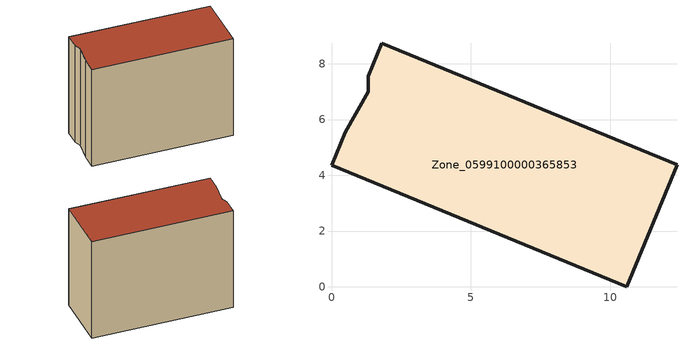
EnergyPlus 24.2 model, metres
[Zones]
Zone_0599100000365853
 floor ground (C_G): 12.39,4.38 10.59,0 0,4.36 0.48,5.54 1.31,7 1.31,7.55 1.8,8.74 z0
 wall outside (C_F): 10.59,0 12.39,4.38 1.8,8.74 1.31,7.55 1.31,7 0.48,5.54 0,4.36 10.59,0 z0:8.79
 roof outside (C_R): 1.8,8.74 1.31,7.55 1.31,7 0.48,5.54 0,4.36 10.59,0 12.39,4.38 z8.79
[BUILDING]
Pand.0599100000365853: North Axis=0; Terrain=City; Loads Convergence Tolerance Value=0.04; Temperature Convergence Tolerance Value=0.4; Solar Distribution=FullExterior; Maximum Number of Warmup Days=25; Minimum Number of Warmup Days=1
[Site:Location]
Rotterdam.The.Hague.AP_ZH_NLD Design_Conditions: Latitude=51.96; Longitude=4.45; Time Zone=1; Elevation=-4.5
[SITE:GROUNDTEMPERATURE:BUILDINGSURFACE]
18, 18, 18, 18, 18, 18, 18, 18, 18, 18, 18, 18
[MATERIAL] Thermal Absorptance=0.9; Solar Absorptance=0.7; Visible Absorptance=0.7
Name | Roughness | Thickness | Conductivity | Density | Specific Heat
G.TI.1992-2005 | MediumSmooth | 0.15 | 0.06 | 540 | 1210
F.TI.1992-2005 | Rough | 0.3 | 0.12 | 1920 | 840
R.TI.1992-2005 | MediumRough | 0.2 | 0.08 | 1500 | 1000
[CONSTRUCTION]
C_G: G.TI.1992-2005
C_F: F.TI.1992-2005
C_R: R.TI.1992-2005
[ZONE]
Zone_0599100000365853: Type=1; Multiplier=1; Ceiling Height=Autocalculate; Volume=Autocalculate; Floor Area=autocalculate; Part of Total Floor Area=Yes
[ZONEINFILTRATION:DESIGNFLOWRATE]
Infil_Zone_0599100000365853: Zone or ZoneList or Space or SpaceList=Zone_0599100000365853; Schedule=AlwaysOn; Design Flow Rate Calculation Method=Flow/Area; Flow Rate per Floor Area=0.0015; Constant Term Coefficient=1; Temperature Term Coefficient=0; Velocity Term Coefficient=0; Velocity Squared Term Coefficient=0
[HVACTEMPLATE:ZONE:IDEALLOADSAIRSYSTEM]
Zone_0599100000365853: Maximum Heating Supply Air Temperature=50; Minimum Cooling Supply Air Temperature=13; Maximum Heating Supply Air Humidity Ratio=0.0156; Minimum Cooling Supply Air Humidity Ratio=0.0077; Heating Limit=NoLimit; Cooling Limit=NoLimit; Dehumidification Control Type=ConstantSensibleHeatRatio; Cooling Sensible Heat Ratio=0.7; Dehumidification Setpoint=60; Humidification Control Type=None; Humidification Setpoint=30; Outdoor Air Method=None; Outdoor Air Flow Rate per Person=0.00944; Outdoor Air Flow Rate per Zone Floor Area=0; Outdoor Air Flow Rate per Zone=0; Demand Controlled Ventilation Type=None; Outdoor Air Economizer Type=NoEconomizer; Heat Recovery Type=None; Sensible Heat Recovery Effectiveness=0.7; Latent Heat Recovery Effectiveness=0.65
[ZONECONTROL:THERMOSTAT]
ThermostatControl_Zone_0599100000365853: Zone or ZoneList=Zone_0599100000365853; Control Type Schedule=DualSetpointControlType; Control 1=Thermostat_Zone_0599100000365853; Temperature Difference Between Cutout And Setpoint=0
[THERMOSTATSETPOINT:DUALSETPOINT]
Thermostat_Zone_0599100000365853: Heating Setpoint Temperature Schedule=HeatingSetpoint_Zone_0599100000365853; Cooling Setpoint Temperature Schedule=CoolingSetpoint_Zone_0599100000365853
[SCHEDULE:COMPACT]
HeatingSetpoint_Zone_0599100000365853: Through: 12/31, For: AllDays, Until: 24:00, 21
CoolingSetpoint_Zone_0599100000365853: Through: 12/31, For: AllDays, Until: 24:00, 24
DualSetpointControlType: Through: 12/31, For: AllDays, Until: 24:00, 4
AlwaysOn: Through: 12/31, For: AllDays, Until: 24:00, 1
